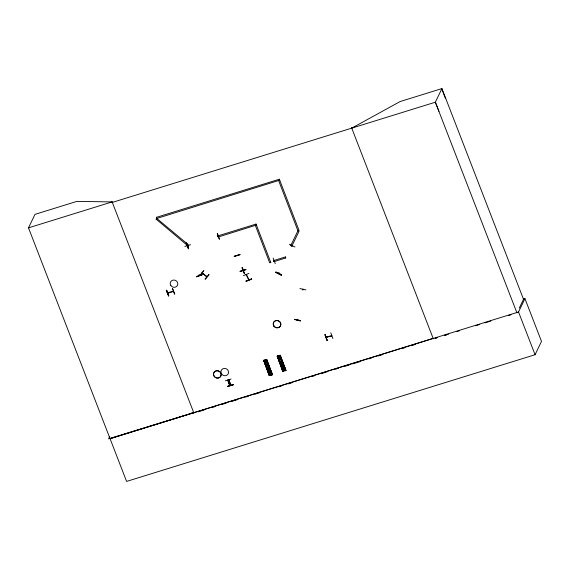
<?xml version="1.0" encoding="UTF-8"?>
<svg xmlns="http://www.w3.org/2000/svg" width="570" height="570" viewBox="0 0 570 570"><rect width="100%" height="100%" fill="white"/><g stroke="black" fill="none" stroke-linecap="round" stroke-linejoin="round"><path stroke-width="0.85" d="M202.136 274.776L196.515 276.828L202.2 274.712L196.458 276.436M248.734 279.792L248.356 279.464L248.777 279.257M228.955 382.613L229.624 382.841L229.083 383.069M297.654 319.228L297.697 320.034L297.782 319.407M303.055 289.168L302.848 289.995L302.748 289.318M302.898 289.888L302.991 289.382M237.191 255.659L237.327 255.339M242.749 270.522L242.87 270.315M188.243 245.478L187.815 246.361L187.772 245.677M299.891 288.548L305.898 289.895M326.261 337.141L326.218 337.654L326.845 337.283M326.368 337.419L326.204 337.604C327.679 336.236 332.852 336.792 331.348 335.559M172.924 291.633L173.066 291.441M173.48 291.448L167.737 293.187L167.865 292.731M217.612 236.429L218.374 236.301M274.134 261.031L273.522 261.252L273.614 260.746M245.848 269.567L240.063 271.406L245.848 269.539M294.54 319.407L300.533 320.946L294.54 319.378L300.625 320.589M297.447 319.92L297.533 319.435M278.908 272.774L278.787 273.579L279.136 272.945M217.776 236.685L217.761 236.208M217.704 236.671L218.317 236.322M243.889 270.137L243.497 270.287M273.486 261.017L274.156 260.647M523.274 299.165L524.956 298.644L541.5 341.373L535.08 354.718L126.59 481.422L28.5 227.85L34.991 214.37L76.8 201.395L112.126 201.908L112.319 202.407L435.366 102.201L441.921 88.578L400.104 101.553L351.74 128.143M156.137 219.129L187.651 245.656L188.406 244.808L156.807 218.453L156.465 217.198M156.052 219.293L156.892 218.282M184.837 246.44L190.601 244.722M186.568 242.998L186.191 243.205L188.321 248.812L188.691 248.598M187.672 245.542L187.73 245.485M187.872 245.485L187.615 246.005L188.143 245.877M187.765 246.29L188.129 245.406M166.689 290.18L168.763 295.894L166.319 290.387L168.478 295.965M187.58 245.748L188.079 246.162M167.851 292.702L173.401 291.249M168.25 292.581L168.407 292.816M173.358 291.035L173.572 291.249M173.501 291.056L172.81 291.377M174.505 294.149L172.468 288.434L174.819 294.042M109.682 436.527L108.564 438.864L193.729 412.644L191.955 412.63M199.044 274.918L199.329 274.897M256.443 225.029L218.175 237.042L217.833 235.788M199.35 275.488L199.243 274.854M217.676 236.429L218.303 236.108M200.163 275.267L203.846 270.636L200.22 275.16M202.029 272.902L206.789 276.82L202.3 272.774M202.001 273.222L202.158 272.745M202.635 273.037L202.343 273.486L202.649 273.123M219.308 239.201L217.27 233.558M219.4 239.087L217.498 233.493M208.791 274.419L209.012 274.74L205.343 279.236L205.122 278.922M206.49 276.144L206.789 276.82M206.654 276.122L206.361 276.564L207.06 276.507M206.81 276.607L206.995 276.379M240.006 254.633L234.306 256.322M255.324 225.371L269.681 262.813L270.871 262.3M270.793 262.471L256.023 223.939M278.609 180.526L297.925 230.786L299.015 231.306L291.804 246.212L290.8 245.52M290.721 245.684L297.925 230.786L299.043 230.437L279.307 179.094M279.728 180.184L156.807 218.453M244.544 273.137L244.174 273.344L242.051 267.743L242.421 267.537M242.72 270.28L243.084 270.03M243.981 269.945L243.468 270.543L243.597 270.094M244.067 269.981L243.454 270.337M243.397 275.666L248.912 273.379M246.169 274.412L246.425 274.954M248.955 279.77L246.361 274.334M246.368 274.911L246.653 274.804M246.048 280.996L246.14 281.409L251.684 279.186L251.591 278.794M248.684 279.749L246.069 274.605M285.791 257.889L274.256 261.609L273.913 260.355M275.253 263.625L273.123 258.096M275.873 272.168L281.295 275.189L281.473 274.818L275.901 272.104L281.487 274.79M289.361 244.273L294.925 247.002M225.342 380.817L231.071 379.043M285.713 258.06L285.37 256.806M291.854 245.841L292.132 245.976M292.139 245.399L291.983 246.212M230.095 385.534L227.929 379.948L229.981 385.634M227.558 386.36L233.28 384.565L227.508 386.41L233.358 384.928L233.28 384.551M327.159 340.304L325.078 334.618M326.161 337.233L331.89 335.459M324.978 334.725L326.867 340.418L327.244 340.212M332.916 338.544L330.807 332.844M331.362 335.588L331.291 336.022M519.277 308.128L523.517 299.314L441.921 88.578M535.08 354.718L518.529 311.99L524.956 298.644M275.909 272.089L281.438 274.904M281.295 275.182L275.752 272.417M205.122 279.043L208.812 274.569M188.642 248.712L186.518 243.019L188.613 248.698M168.72 295.887L166.647 290.201M272.268 374.632L269.133 375.637L263.696 360.297L269.346 375.537M269.76 375.459L264.252 360.133L270.123 375.345L269.703 375.473L270.144 375.338M264.43 360.147L270.066 375.359M266.204 359.634L271.854 374.846L266.204 359.634L265.755 359.77L271.484 374.96L265.762 359.77M266.311 359.599L266.767 359.463L272.446 374.668L272.004 374.796L266.311 359.599L272.018 374.796M266.746 359.471L263.703 360.311L269.51 375.53M282.898 371.334L277.219 356.1L282.692 371.441L285.983 370.464L280.29 355.267L277.205 356.136M277.554 356.079L277.975 355.944L283.653 371.148L283.212 371.277L277.59 356.065M279.314 355.566L279.728 355.438L285.406 370.643L279.542 355.423L284.986 370.771L285.406 370.643M279.849 355.409L285.57 370.6L279.834 355.409L280.29 355.267M269.567 375.509L263.696 360.297M271.448 374.96L271.904 374.825M283.091 371.319L277.219 356.1M167.772 292.93L168.264 293.058M242.058 267.729L244.209 273.322M244.423 273.258L242.371 267.558M264.209 360.183L269.938 375.359M266.525 359.499L272.41 374.682M285.94 370.486L280.084 355.295L285.912 370.493M251.605 278.837L245.991 281.103L251.57 278.937M227.58 380.119L229.739 385.719M28.5 227.85L112.183 201.894M156.387 217.362L279.222 179.265M217.754 235.952L255.937 224.11M273.835 260.526L285.292 256.97M433.143 338.381L110.046 438.693L518.529 311.99M198.161 411.818L204.103 409.98M212.596 407.343L215.139 406.553M221.937 404.444L226.183 403.132M231.27 401.551L237.22 399.705M245.706 397.069L248.256 396.285M255.046 394.176L259.293 392.858M278.815 386.802L281.366 386.011M288.156 383.902L292.403 382.591M311.933 376.535L314.476 375.744M321.266 373.635L327.209 371.79M335.702 369.161L338.245 368.37M345.042 366.261L349.289 364.943M352.68 363.888L360.326 361.522M368.811 358.886L371.362 358.095M378.152 355.993L382.399 354.675M401.921 348.619L404.472 347.828M411.262 345.719L415.509 344.401M448.54 334.155L444.322 335.466L446.866 334.711M456.99 331.533L459.527 330.75M475.572 325.769L479.798 324.465M484.863 322.891L490.777 321.06M508.518 315.552L511.048 314.768M234.206 256.279L240.041 254.562L234.263 256.443M240.063 271.406L245.812 269.639M277.804 357.661L280.682 356.799M264.281 361.85L267.152 360.995M280.283 364.273L283.155 363.418M266.753 368.469L269.631 367.614M280.86 365.819L283.732 364.957M267.33 370.008L270.209 369.153M281.373 367.187L284.252 366.325M267.85 371.384L270.729 370.521M281.951 368.726L284.829 367.871M268.427 372.923L271.306 372.068M282.335 369.759L285.214 368.897M268.812 373.949L271.69 373.094M228.819 379.727L231.007 385.32M277.341 356.143L283.034 371.334M285.242 370.65L279.492 355.473M272.389 374.682L266.575 359.456M199.13 275.666L198.944 275.175M229.532 382.434L228.898 382.627M229.104 382.997L229.682 382.819M441.736 88.97L445.341 98.118M438.971 111.35L435.366 102.201L516.962 312.937M351.548 127.644L433.335 338.872M325.028 334.64L327.187 340.319M112.126 201.908L193.914 413.136M279.343 355.559L285.043 370.749M277.896 355.972L283.596 371.17M277.782 355.937L283.49 371.163M266.012 359.62L271.826 374.853M228.599 379.741L230.693 385.42L228.613 379.798M437.56 337.561L435.024 338.352L437.568 337.568M273.921 326.175A3.869 3.612 25.7 0 0 280.504 325.883A3.869 3.612 25.7 0 0 276.642 320.547A3.869 3.612 25.7 0 0 273.921 326.175M273.978 326.076A3.848 3.598 25.7 0 0 280.533 325.791A3.848 3.598 25.7 0 0 276.692 320.475A3.848 3.598 25.7 0 0 273.978 326.076M170.915 285.648A3.862 3.605 25.7 0 0 177.484 285.356A3.862 3.605 25.7 0 0 173.629 280.034A3.862 3.605 25.7 0 0 170.915 285.648M214.213 376.399A3.876 3.62 25.7 0 0 220.811 376.107A3.876 3.62 25.7 0 0 216.942 370.764A3.876 3.62 25.7 0 0 214.213 376.399A3.876 3.62 25.7 0 0 220.832 376.058A3.876 3.62 25.7 0 0 216.963 370.714A3.876 3.62 25.7 0 0 214.242 376.35M221.637 374.055A3.876 3.62 25.7 0 0 228.235 373.763A3.876 3.62 25.7 0 0 224.366 368.412A3.876 3.62 25.7 0 0 221.637 374.055"/></g></svg>
